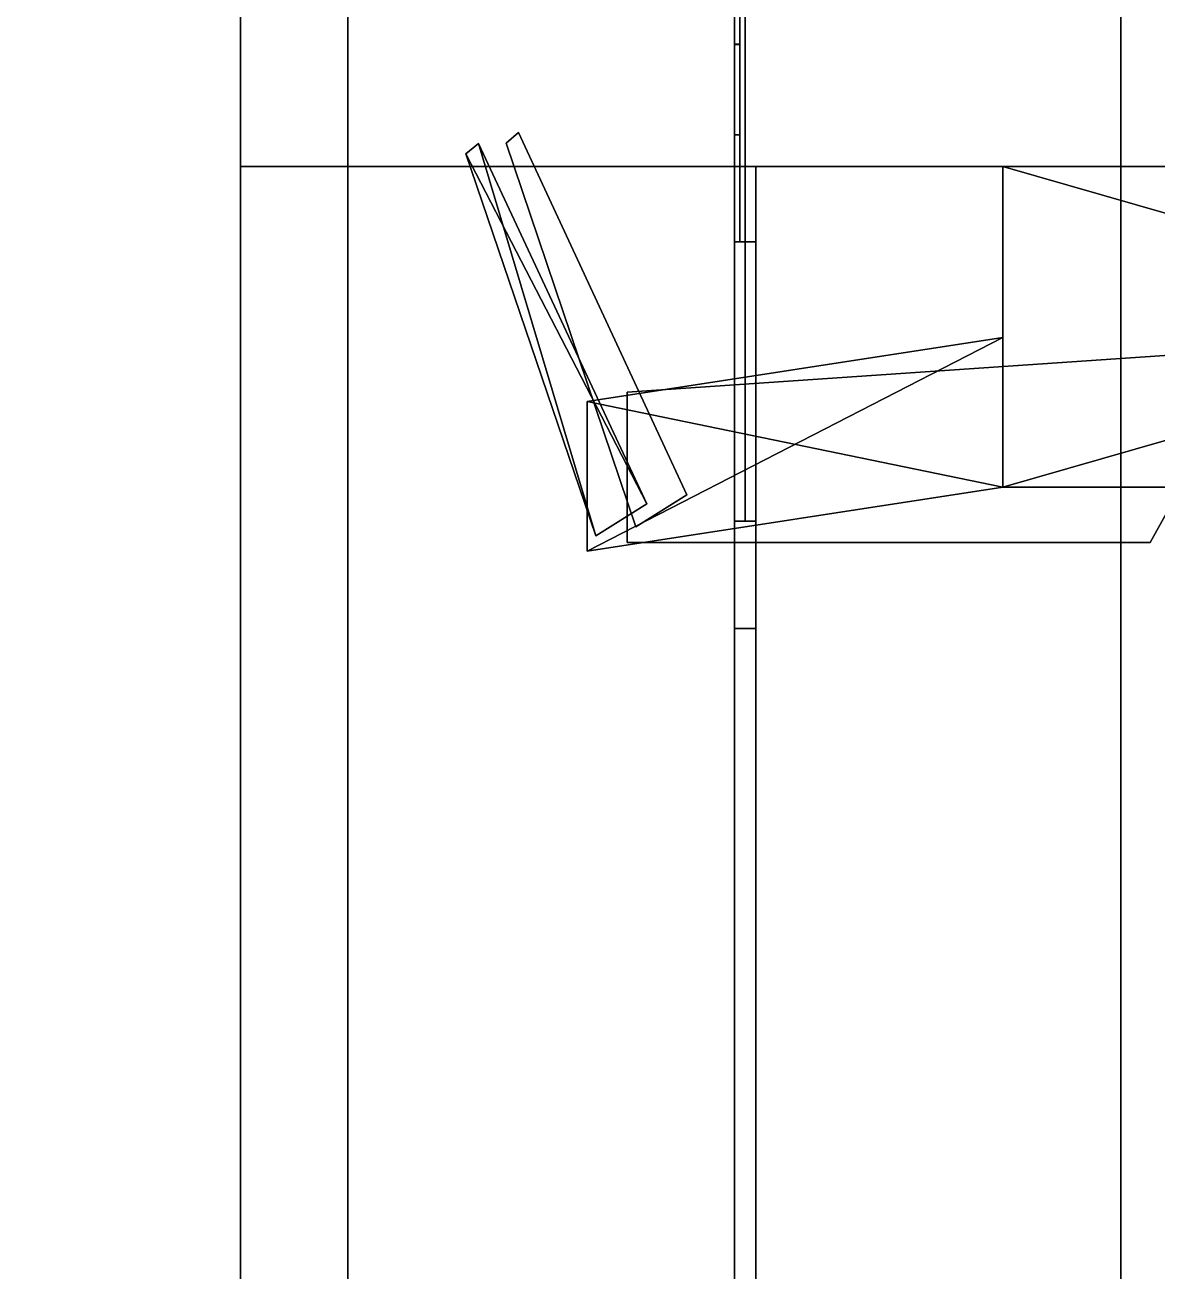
# Model space of a CAD drawing. Extents: x 0 to 4068, y -4475 to 0.
# Drawn here: x 3485 to 3537.7, y -3485.4 to -3427.4 of the extents above; entities that cross this region are included whole.
import ezdxf

# ---------------------------------------------------------------- set-up
doc = ezdxf.new("R2010")
doc.units = 0
for name, color, linetype in [('LAYER0', 7, 'CONTINUOUS'), ('LAYER102', 253, 'CONTINUOUS'), ('LAYER103', 28, 'CONTINUOUS'), ('LAYER104', 253, 'CONTINUOUS'), ('LAYER105', 253, 'CONTINUOUS'), ('LAYER107', 253, 'CONTINUOUS'), ('LAYER109', 253, 'CONTINUOUS'), ('LAYER110', 7, 'CONTINUOUS'), ('LAYER111', 7, 'CONTINUOUS'), ('LAYER112', 7, 'CONTINUOUS'), ('LAYER115', 7, 'CONTINUOUS'), ('LAYER116', 45, 'CONTINUOUS'), ('LAYER117', 45, 'CONTINUOUS'), ('LAYER119', 45, 'CONTINUOUS'), ('LAYER120', 45, 'CONTINUOUS'), ('LAYER121', 45, 'CONTINUOUS'), ('LAYER122', 45, 'CONTINUOUS'), ('LAYER126', 45, 'CONTINUOUS'), ('LAYER127', 45, 'CONTINUOUS'), ('LAYER128', 253, 'CONTINUOUS'), ('LAYER130', 253, 'CONTINUOUS'), ('LAYER132', 253, 'CONTINUOUS'), ('LAYER133', 253, 'CONTINUOUS'), ('LAYER24', 2, 'CONTINUOUS'), ('LAYER43', 45, 'CONTINUOUS'), ('LAYER44', 45, 'CONTINUOUS'), ('LAYER45', 45, 'CONTINUOUS'), ('LAYER46', 45, 'CONTINUOUS'), ('LAYER5', 7, 'CONTINUOUS'), ('LAYER56', 7, 'CONTINUOUS'), ('LAYER57', 7, 'CONTINUOUS'), ('LAYER60', 43, 'CONTINUOUS'), ('LAYER61', 7, 'CONTINUOUS'), ('LAYER68', 7, 'CONTINUOUS'), ('LAYER69', 7, 'CONTINUOUS'), ('LAYER72', 43, 'CONTINUOUS'), ('LAYER73', 7, 'CONTINUOUS')]:
    doc.layers.add(name, color=color, linetype=linetype)

msp = doc.modelspace()

# ---------------------------------------------------------------- linework, layer by layer
at = {"layer": 'LAYER0', "invisible_edges": 1}
for points in [[(4068, 0), (0, -4475), (0, 0), (4068, 0)], [(0, -4475), (4068, 0), (4068, -4475), (0, -4475)]]:
    msp.add_3dface(points, dxfattribs=at)
at = {"layer": 'LAYER102'}
for points in [[(3507.365, -3432.906, 1801.5), (3507.943, -3432.413, 1801.5), (3515.79, -3449.275, 1801.5), (3513.41, -3450.773, 1801.5)], [(3513.41, -3450.773, 1814.5), (3515.79, -3449.275, 1814.5), (3507.943, -3432.413, 1814.5), (3507.365, -3432.906, 1814.5)], [(3507.365, -3432.906, 2255.5), (3507.943, -3432.413, 2255.5), (3515.79, -3449.275, 2255.5), (3513.41, -3450.773, 2255.5)], [(3513.41, -3450.773, 2268.5), (3515.79, -3449.275, 2268.5), (3507.943, -3432.413, 2268.5), (3507.365, -3432.906, 2268.5)], [(3507.365, -3432.906, 251.5), (3507.943, -3432.413, 251.5), (3515.79, -3449.274, 251.5), (3513.41, -3450.772, 251.5)], [(3513.41, -3450.772, 264.5), (3515.79, -3449.274, 264.5), (3507.943, -3432.413, 264.5), (3507.365, -3432.906, 264.5)], [(3507.365, -3432.906, 770.5), (3507.943, -3432.413, 770.5), (3515.79, -3449.274, 770.5), (3513.41, -3450.772, 770.5)], [(3513.41, -3450.772, 783.5), (3515.79, -3449.274, 783.5), (3507.943, -3432.413, 783.5), (3507.365, -3432.906, 783.5)], [(3515.79, -3449.275, 1801.5), (3515.79, -3449.275, 1801.5), (3507.943, -3432.413, 1801.5), (3515.79, -3449.275, 1801.5)], [(3515.79, -3449.275, 2255.5), (3515.79, -3449.275, 2255.5), (3507.943, -3432.413, 2255.5), (3515.79, -3449.275, 2255.5)], [(3515.79, -3449.274, 251.5), (3515.79, -3449.274, 251.5), (3507.943, -3432.413, 251.5), (3515.79, -3449.274, 251.5)], [(3515.79, -3449.274, 770.5), (3515.79, -3449.274, 770.5), (3507.943, -3432.413, 770.5), (3515.79, -3449.274, 770.5)], [(3513.925, -3449.692, 1802.348), (3505.5, -3433.409, 1802.348), (3506.077, -3432.918, 1802.348), (3513.925, -3449.692, 1802.348)], [(3505.5, -3433.409, 1813.652), (3511.544, -3451.182, 1813.652), (3506.077, -3432.918, 1813.652), (3505.5, -3433.409, 1813.652)], [(3513.925, -3449.692, 2256.348), (3505.5, -3433.409, 2256.348), (3506.077, -3432.918, 2256.348), (3513.925, -3449.692, 2256.348)], [(3505.5, -3433.409, 2267.652), (3511.544, -3451.182, 2267.652), (3506.077, -3432.918, 2267.652), (3505.5, -3433.409, 2267.652)], [(3513.925, -3449.692, 252.348), (3505.5, -3433.409, 252.348), (3506.077, -3432.918, 252.348), (3513.925, -3449.692, 252.348)], [(3505.5, -3433.409, 263.652), (3511.544, -3451.182, 263.652), (3506.077, -3432.918, 263.652), (3505.5, -3433.409, 263.652)], [(3513.925, -3449.692, 771.348), (3505.5, -3433.409, 771.348), (3506.077, -3432.918, 771.348), (3513.925, -3449.692, 771.348)], [(3505.5, -3433.409, 782.652), (3511.544, -3451.182, 782.652), (3506.077, -3432.918, 782.652), (3505.5, -3433.409, 782.652)], [(3506.077, -3432.918, 1813.652), (3511.544, -3451.182, 1813.652), (3513.925, -3449.692, 1813.652), (3506.077, -3432.918, 1813.652)], [(3506.077, -3432.918, 2267.652), (3511.544, -3451.182, 2267.652), (3513.925, -3449.692, 2267.652), (3506.077, -3432.918, 2267.652)], [(3506.077, -3432.918, 263.652), (3511.544, -3451.182, 263.652), (3513.925, -3449.692, 263.652), (3506.077, -3432.918, 263.652)], [(3506.077, -3432.918, 782.652), (3511.544, -3451.182, 782.652), (3513.925, -3449.692, 782.652), (3506.077, -3432.918, 782.652)], [(3513.41, -3450.773, 1814.5), (3513.41, -3450.773, 1814.5), (3507.365, -3432.906, 1814.5), (3513.41, -3450.773, 1814.5)], [(3507.365, -3432.906, 1814.5), (3507.365, -3432.906, 1801.5), (3513.41, -3450.773, 1801.5), (3513.41, -3450.773, 1814.5)], [(3513.41, -3450.773, 2268.5), (3513.41, -3450.773, 2268.5), (3507.365, -3432.906, 2268.5), (3513.41, -3450.773, 2268.5)], [(3507.365, -3432.906, 2268.5), (3507.365, -3432.906, 2255.5), (3513.41, -3450.773, 2255.5), (3513.41, -3450.773, 2268.5)], [(3513.41, -3450.772, 264.5), (3513.41, -3450.772, 264.5), (3507.365, -3432.906, 264.5), (3513.41, -3450.772, 264.5)], [(3507.365, -3432.906, 264.5), (3507.365, -3432.906, 251.5), (3513.41, -3450.772, 251.5), (3513.41, -3450.772, 264.5)], [(3513.41, -3450.772, 783.5), (3513.41, -3450.772, 783.5), (3507.365, -3432.906, 783.5), (3513.41, -3450.772, 783.5)], [(3507.365, -3432.906, 783.5), (3507.365, -3432.906, 770.5), (3513.41, -3450.772, 770.5), (3513.41, -3450.772, 783.5)], [(3511.544, -3451.182, 1802.348), (3505.5, -3433.409, 1802.348), (3513.925, -3449.692, 1802.348), (3511.544, -3451.182, 1802.348)], [(3511.544, -3451.182, 1802.348), (3505.5, -3433.409, 1813.652), (3505.5, -3433.409, 1802.348), (3511.544, -3451.182, 1802.348)], [(3511.544, -3451.182, 1813.652), (3505.5, -3433.409, 1813.652), (3511.544, -3451.182, 1802.348), (3511.544, -3451.182, 1813.652)], [(3511.544, -3451.182, 2256.348), (3505.5, -3433.409, 2256.348), (3513.925, -3449.692, 2256.348), (3511.544, -3451.182, 2256.348)], [(3511.544, -3451.182, 2256.348), (3505.5, -3433.409, 2267.652), (3505.5, -3433.409, 2256.348), (3511.544, -3451.182, 2256.348)], [(3511.544, -3451.182, 2267.652), (3505.5, -3433.409, 2267.652), (3511.544, -3451.182, 2256.348), (3511.544, -3451.182, 2267.652)], [(3511.544, -3451.182, 252.348), (3505.5, -3433.409, 252.348), (3513.925, -3449.692, 252.348), (3511.544, -3451.182, 252.348)], [(3511.544, -3451.182, 252.348), (3505.5, -3433.409, 263.652), (3505.5, -3433.409, 252.348), (3511.544, -3451.182, 252.348)], [(3511.544, -3451.182, 263.652), (3505.5, -3433.409, 263.652), (3511.544, -3451.182, 252.348), (3511.544, -3451.182, 263.652)], [(3511.544, -3451.182, 771.348), (3505.5, -3433.409, 771.348), (3513.925, -3449.692, 771.348), (3511.544, -3451.182, 771.348)], [(3511.544, -3451.182, 771.348), (3505.5, -3433.409, 782.652), (3505.5, -3433.409, 771.348), (3511.544, -3451.182, 771.348)], [(3511.544, -3451.182, 782.652), (3505.5, -3433.409, 782.652), (3511.544, -3451.182, 771.348), (3511.544, -3451.182, 782.652)], [(3582.5, -3434, 1801.217), (3530.5, -3448.922, 1801.217), (3530.5, -3434, 1801.217), (3582.5, -3434, 1801.217)], [(3582.5, -3448.922, 1801.217), (3530.5, -3448.922, 1801.217), (3582.5, -3434, 1801.217), (3582.5, -3448.922, 1801.217)], [(3530.5, -3434, 1814.783), (3582.5, -3448.922, 1814.783), (3582.5, -3434, 1814.783), (3530.5, -3434, 1814.783)], [(3530.5, -3448.922, 1814.783), (3582.5, -3448.922, 1814.783), (3530.5, -3434, 1814.783), (3530.5, -3448.922, 1814.783)], [(3582.5, -3434, 2255.217), (3530.5, -3448.922, 2255.217), (3530.5, -3434, 2255.217), (3582.5, -3434, 2255.217)], [(3582.5, -3448.922, 2255.217), (3530.5, -3448.922, 2255.217), (3582.5, -3434, 2255.217), (3582.5, -3448.922, 2255.217)], [(3530.5, -3434, 2268.783), (3582.5, -3448.922, 2268.783), (3582.5, -3434, 2268.783), (3530.5, -3434, 2268.783)], [(3530.5, -3448.922, 2268.783), (3582.5, -3448.922, 2268.783), (3530.5, -3434, 2268.783), (3530.5, -3448.922, 2268.783)], [(3582.5, -3434, 251.217), (3530.5, -3448.921, 251.217), (3530.5, -3434, 251.217), (3582.5, -3434, 251.217)], [(3582.5, -3448.921, 251.217), (3530.5, -3448.921, 251.217), (3582.5, -3434, 251.217), (3582.5, -3448.921, 251.217)], [(3530.5, -3434, 264.783), (3582.5, -3448.921, 264.783), (3582.5, -3434, 264.783), (3530.5, -3434, 264.783)], [(3530.5, -3448.921, 264.783), (3582.5, -3448.921, 264.783), (3530.5, -3434, 264.783), (3530.5, -3448.921, 264.783)], [(3582.5, -3434, 770.217), (3530.5, -3448.921, 770.217), (3530.5, -3434, 770.217), (3582.5, -3434, 770.217)], [(3582.5, -3448.921, 770.217), (3530.5, -3448.921, 770.217), (3582.5, -3434, 770.217), (3582.5, -3448.921, 770.217)], [(3530.5, -3434, 783.783), (3582.5, -3448.921, 783.783), (3582.5, -3434, 783.783), (3530.5, -3434, 783.783)], [(3530.5, -3448.921, 783.783), (3582.5, -3448.921, 783.783), (3530.5, -3434, 783.783), (3530.5, -3448.921, 783.783)], [(3530.5, -3441.958, 1801.217), (3511.135, -3451.906, 1801.217), (3511.135, -3444.942, 1801.217), (3530.5, -3441.958, 1801.217)], [(3530.5, -3448.922, 1801.217), (3511.135, -3451.906, 1801.217), (3530.5, -3441.958, 1801.217), (3530.5, -3448.922, 1801.217)], [(3511.135, -3444.942, 1814.783), (3530.5, -3448.922, 1814.783), (3530.5, -3441.958, 1814.783), (3511.135, -3444.942, 1814.783)], [(3530.5, -3441.958, 2255.217), (3511.135, -3451.906, 2255.217), (3511.135, -3444.942, 2255.217), (3530.5, -3441.958, 2255.217)], [(3530.5, -3448.922, 2255.217), (3511.135, -3451.906, 2255.217), (3530.5, -3441.958, 2255.217), (3530.5, -3448.922, 2255.217)], [(3511.135, -3444.942, 2268.783), (3530.5, -3448.922, 2268.783), (3530.5, -3441.958, 2268.783), (3511.135, -3444.942, 2268.783)], [(3530.5, -3441.958, 251.217), (3511.135, -3451.906, 251.217), (3511.135, -3444.942, 251.217), (3530.5, -3441.958, 251.217)], [(3530.5, -3448.921, 251.217), (3511.135, -3451.906, 251.217), (3530.5, -3441.958, 251.217), (3530.5, -3448.921, 251.217)], [(3511.135, -3444.942, 264.783), (3530.5, -3448.921, 264.783), (3530.5, -3441.958, 264.783), (3511.135, -3444.942, 264.783)], [(3530.5, -3441.958, 770.217), (3511.135, -3451.906, 770.217), (3511.135, -3444.942, 770.217), (3530.5, -3441.958, 770.217)], [(3530.5, -3448.921, 770.217), (3511.135, -3451.906, 770.217), (3530.5, -3441.958, 770.217), (3530.5, -3448.921, 770.217)], [(3511.135, -3444.942, 783.783), (3530.5, -3448.921, 783.783), (3530.5, -3441.958, 783.783), (3511.135, -3444.942, 783.783)], [(3542.365, -3442.5, 1800.5), (3542.365, -3442.5, 1800.5), (3513, -3444.5, 1800.5), (3542.365, -3442.5, 1800.5)], [(3513, -3451.5, 1800.5), (3513, -3444.5, 1800.5), (3542.365, -3442.5, 1800.5), (3537.365, -3451.5, 1800.5)], [(3537.365, -3451.5, 1815.5), (3542.365, -3442.5, 1815.5), (3513, -3444.5, 1815.5), (3513, -3451.5, 1815.5)], [(3542.365, -3442.5, 2254.5), (3542.365, -3442.5, 2254.5), (3513, -3444.5, 2254.5), (3542.365, -3442.5, 2254.5)], [(3513, -3451.5, 2254.5), (3513, -3444.5, 2254.5), (3542.365, -3442.5, 2254.5), (3537.365, -3451.5, 2254.5)], [(3537.365, -3451.5, 2269.5), (3542.365, -3442.5, 2269.5), (3513, -3444.5, 2269.5), (3513, -3451.5, 2269.5)], [(3542.365, -3442.5, 250.5), (3542.365, -3442.5, 250.5), (3513, -3444.5, 250.5), (3542.365, -3442.5, 250.5)], [(3513, -3451.5, 250.5), (3513, -3444.5, 250.5), (3542.365, -3442.5, 250.5), (3537.365, -3451.5, 250.5)], [(3537.365, -3451.5, 265.5), (3542.365, -3442.5, 265.5), (3513, -3444.5, 265.5), (3513, -3451.5, 265.5)], [(3542.365, -3442.5, 769.5), (3542.365, -3442.5, 769.5), (3513, -3444.5, 769.5), (3542.365, -3442.5, 769.5)], [(3513, -3451.5, 769.5), (3513, -3444.5, 769.5), (3542.365, -3442.5, 769.5), (3537.365, -3451.5, 769.5)], [(3537.365, -3451.5, 784.5), (3542.365, -3442.5, 784.5), (3513, -3444.5, 784.5), (3513, -3451.5, 784.5)], [(3513, -3451.5, 1815.5), (3513, -3444.5, 1815.5), (3513, -3451.5, 1815.5)], [(3513, -3451.5, 2269.5), (3513, -3444.5, 2269.5), (3513, -3451.5, 2269.5)], [(3513, -3451.5, 265.5), (3513, -3444.5, 265.5), (3513, -3451.5, 265.5)], [(3513, -3451.5, 784.5), (3513, -3444.5, 784.5), (3513, -3451.5, 784.5)], [(3511.135, -3451.906, 1814.783), (3530.5, -3448.922, 1814.783), (3511.135, -3444.942, 1814.783), (3511.135, -3451.906, 1814.783)], [(3511.135, -3451.906, 2268.783), (3530.5, -3448.922, 2268.783), (3511.135, -3444.942, 2268.783), (3511.135, -3451.906, 2268.783)], [(3511.135, -3451.906, 264.783), (3530.5, -3448.921, 264.783), (3511.135, -3444.942, 264.783), (3511.135, -3451.906, 264.783)], [(3511.135, -3451.906, 783.783), (3530.5, -3448.921, 783.783), (3511.135, -3444.942, 783.783), (3511.135, -3451.906, 783.783)], [(3530.5, -3448.921, 251.217), (3511.135, -3451.906, 264.783), (3511.135, -3451.906, 251.217), (3530.5, -3448.921, 251.217)], [(3530.5, -3448.921, 264.783), (3511.135, -3451.906, 264.783), (3530.5, -3448.921, 251.217), (3530.5, -3448.921, 264.783)], [(3530.5, -3448.921, 770.217), (3511.135, -3451.906, 783.783), (3511.135, -3451.906, 770.217), (3530.5, -3448.921, 770.217)], [(3530.5, -3448.921, 783.783), (3511.135, -3451.906, 783.783), (3530.5, -3448.921, 770.217), (3530.5, -3448.921, 783.783)], [(3530.5, -3448.922, 1801.217), (3511.135, -3451.906, 1814.783), (3511.135, -3451.906, 1801.217), (3530.5, -3448.922, 1801.217)], [(3530.5, -3448.922, 1814.783), (3511.135, -3451.906, 1814.783), (3530.5, -3448.922, 1801.217), (3530.5, -3448.922, 1814.783)], [(3530.5, -3448.922, 2255.217), (3511.135, -3451.906, 2268.783), (3511.135, -3451.906, 2255.217), (3530.5, -3448.922, 2255.217)], [(3530.5, -3448.922, 2268.783), (3511.135, -3451.906, 2268.783), (3530.5, -3448.922, 2255.217), (3530.5, -3448.922, 2268.783)], [(3582.5, -3448.921, 251.217), (3530.5, -3448.921, 264.783), (3530.5, -3448.921, 251.217), (3582.5, -3448.921, 251.217)], [(3582.5, -3448.921, 264.783), (3530.5, -3448.921, 264.783), (3582.5, -3448.921, 251.217), (3582.5, -3448.921, 264.783)], [(3582.5, -3448.921, 770.217), (3530.5, -3448.921, 783.783), (3530.5, -3448.921, 770.217), (3582.5, -3448.921, 770.217)], [(3582.5, -3448.921, 783.783), (3530.5, -3448.921, 783.783), (3582.5, -3448.921, 770.217), (3582.5, -3448.921, 783.783)], [(3582.5, -3448.922, 1801.217), (3530.5, -3448.922, 1814.783), (3530.5, -3448.922, 1801.217), (3582.5, -3448.922, 1801.217)], [(3582.5, -3448.922, 1814.783), (3530.5, -3448.922, 1814.783), (3582.5, -3448.922, 1801.217), (3582.5, -3448.922, 1814.783)], [(3582.5, -3448.922, 2255.217), (3530.5, -3448.922, 2268.783), (3530.5, -3448.922, 2255.217), (3582.5, -3448.922, 2255.217)], [(3582.5, -3448.922, 2268.783), (3530.5, -3448.922, 2268.783), (3582.5, -3448.922, 2255.217), (3582.5, -3448.922, 2268.783)], [(3537.365, -3451.5, 1815.5), (3537.365, -3451.5, 1815.5), (3513, -3451.5, 1815.5), (3537.365, -3451.5, 1815.5)], [(3513, -3451.5, 1815.5), (3513, -3451.5, 1800.5), (3537.365, -3451.5, 1800.5), (3537.365, -3451.5, 1815.5)], [(3537.365, -3451.5, 2269.5), (3537.365, -3451.5, 2269.5), (3513, -3451.5, 2269.5), (3537.365, -3451.5, 2269.5)], [(3513, -3451.5, 2269.5), (3513, -3451.5, 2254.5), (3537.365, -3451.5, 2254.5), (3537.365, -3451.5, 2269.5)], [(3537.365, -3451.5, 265.5), (3537.365, -3451.5, 265.5), (3513, -3451.5, 265.5), (3537.365, -3451.5, 265.5)], [(3513, -3451.5, 265.5), (3513, -3451.5, 250.5), (3537.365, -3451.5, 250.5), (3537.365, -3451.5, 265.5)], [(3537.365, -3451.5, 784.5), (3537.365, -3451.5, 784.5), (3513, -3451.5, 784.5), (3537.365, -3451.5, 784.5)], [(3513, -3451.5, 784.5), (3513, -3451.5, 769.5), (3537.365, -3451.5, 769.5), (3537.365, -3451.5, 784.5)]]:
    msp.add_3dface(points, dxfattribs=at)
at = {"layer": 'LAYER103'}
for points, invisible_edges in [([(3518.5, -3426.5, 1813.5), (3518.5, -3426.5, 1802.5), (3518.5, -3433.5, 1802.5), (3518.5, -3433.29, 1813.317)], 4), ([(3518.5, -3426.5, 2267.5), (3518.5, -3426.5, 2256.5), (3518.5, -3433.5, 2256.5), (3518.5, -3433.29, 2267.317)], 4), ([(3518.5, -3426.5, 263.5), (3518.5, -3426.5, 252.5), (3518.5, -3433.5, 252.5), (3518.5, -3433.291, 263.317)], 4), ([(3518.5, -3426.5, 782.5), (3518.5, -3426.5, 771.5), (3518.5, -3433.5, 771.5), (3518.5, -3433.291, 782.317)], 4), ([(3518.5, -3433.29, 1813.317), (3518.5, -3433.5, 1802.5), (3518.5, -3437.5, 1799), (3518.5, -3437.5, 1817)], 5), ([(3518.5, -3433.29, 2267.317), (3518.5, -3433.5, 2256.5), (3518.5, -3437.5, 2253), (3518.5, -3437.5, 2271)], 5), ([(3518.5, -3433.291, 263.317), (3518.5, -3433.5, 252.5), (3518.5, -3437.5, 249), (3518.5, -3437.5, 267)], 5), ([(3518.5, -3433.291, 782.317), (3518.5, -3433.5, 771.5), (3518.5, -3437.5, 768), (3518.5, -3437.5, 786)], 5), ([(3518.5, -3437.5, 1817), (3518.5, -3437.5, 1799), (3518.5, -3450.5, 1799), (3518.5, -3450.5, 1817)], 1), ([(3518.5, -3437.5, 2271), (3518.5, -3437.5, 2253), (3518.5, -3450.5, 2253), (3518.5, -3450.5, 2271)], 1), ([(3518.5, -3437.5, 267), (3518.5, -3437.5, 249), (3518.5, -3450.5, 249), (3518.5, -3450.5, 267)], 1), ([(3518.5, -3437.5, 786), (3518.5, -3437.5, 768), (3518.5, -3450.5, 768), (3518.5, -3450.5, 786)], 1)]:
    msp.add_3dface(points, dxfattribs=dict(at, invisible_edges=invisible_edges))
at = {"layer": 'LAYER104', "invisible_edges": 1}
for points in [[(3518, -3923, 1708), (3518, -3418, 2362), (3518, -3923, 2362), (3518, -3923, 1708)], [(3518, -3418, 2362), (3518, -3923, 1708), (3518, -3418, 1708), (3518, -3418, 2362)], [(3518, -3923, 158), (3518, -3418, 877), (3518, -3923, 877), (3518, -3923, 158)], [(3518, -3418, 877), (3518, -3923, 158), (3518, -3418, 158), (3518, -3418, 877)]]:
    msp.add_3dface(points, dxfattribs=at)
at = {"layer": 'LAYER105', "invisible_edges": 1}
for points in [[(3518, -3923, 1708), (3500, -3418, 1708), (3518, -3418, 1708), (3518, -3923, 1708)], [(3500, -3418, 1708), (3518, -3923, 1708), (3500, -3923, 1708), (3500, -3418, 1708)], [(3518, -3923, 158), (3500, -3418, 158), (3518, -3418, 158), (3518, -3923, 158)], [(3500, -3418, 158), (3518, -3923, 158), (3500, -3923, 158), (3500, -3418, 158)]]:
    msp.add_3dface(points, dxfattribs=at)
at = {"layer": 'LAYER107', "invisible_edges": 1}
for points in [[(3500, -3923, 2362), (3518, -3418, 2362), (3500, -3418, 2362), (3500, -3923, 2362)], [(3518, -3418, 2362), (3500, -3923, 2362), (3518, -3923, 2362), (3518, -3418, 2362)], [(3500, -3923, 877), (3518, -3418, 877), (3500, -3418, 877), (3500, -3923, 877)], [(3518, -3418, 877), (3500, -3923, 877), (3518, -3923, 877), (3518, -3418, 877)]]:
    msp.add_3dface(points, dxfattribs=at)
at = {"layer": 'LAYER109', "invisible_edges": 1}
for points in [[(3500, -3418, 1708), (3500, -3923, 2362), (3500, -3418, 2362), (3500, -3418, 1708)], [(3500, -3923, 2362), (3500, -3418, 1708), (3500, -3923, 1708), (3500, -3923, 2362)], [(3500, -3418, 158), (3500, -3923, 877), (3500, -3418, 877), (3500, -3418, 158)], [(3500, -3923, 877), (3500, -3418, 158), (3500, -3923, 158), (3500, -3923, 877)]]:
    msp.add_3dface(points, dxfattribs=at)
at = {"layer": 'LAYER110', "invisible_edges": 1}
for points in [[(3599, -4307, 861.5), (3519, -3434, 861.5), (3599, -3434, 861.5), (3599, -4307, 861.5)], [(3519, -3434, 861.5), (3599, -4307, 861.5), (3519, -4307, 861.5), (3519, -3434, 861.5)]]:
    msp.add_3dface(points, dxfattribs=at)
at = {"layer": 'LAYER111', "invisible_edges": 1}
for points in [[(3599, -3434, 879.5), (3519, -3434, 861.5), (3519, -3434, 879.5), (3599, -3434, 879.5)], [(3519, -3434, 861.5), (3599, -3434, 879.5), (3599, -3434, 861.5), (3519, -3434, 861.5)]]:
    msp.add_3dface(points, dxfattribs=at)
at = {"layer": 'LAYER112', "invisible_edges": 1}
for points in [[(3519, -4307, 879.5), (3519, -3434, 861.5), (3519, -4307, 861.5), (3519, -4307, 879.5)], [(3519, -3434, 861.5), (3519, -4307, 879.5), (3519, -3434, 879.5), (3519, -3434, 861.5)]]:
    msp.add_3dface(points, dxfattribs=at)
at = {"layer": 'LAYER115', "invisible_edges": 1}
for points in [[(3519, -4307, 879.5), (3599, -3434, 879.5), (3519, -3434, 879.5), (3519, -4307, 879.5)], [(3599, -3434, 879.5), (3519, -4307, 879.5), (3599, -4307, 879.5), (3599, -3434, 879.5)]]:
    msp.add_3dface(points, dxfattribs=at)
at = {"layer": 'LAYER116', "invisible_edges": 1}
for points in [[(3495, -3416, 880), (3918, -4325, 880), (3495, -4325, 880), (3495, -3416, 880)], [(3918, -4325, 880), (3495, -3416, 880), (3918, -3416, 880), (3918, -4325, 880)]]:
    msp.add_3dface(points, dxfattribs=at)
at = {"layer": 'LAYER117', "invisible_edges": 1}
for points in [[(3495, -3434, 898), (3918, -3416, 898), (3918, -3434, 898), (3495, -3434, 898)], [(3918, -3416, 898), (3495, -3434, 898), (3495, -3416, 898), (3918, -3416, 898)]]:
    msp.add_3dface(points, dxfattribs=at)
at = {"layer": 'LAYER119', "invisible_edges": 1}
for points in [[(3495, -3416, 1687), (3918, -3434, 1687), (3918, -3416, 1687), (3495, -3416, 1687)], [(3918, -3434, 1687), (3495, -3416, 1687), (3495, -3434, 1687), (3918, -3434, 1687)]]:
    msp.add_3dface(points, dxfattribs=at)
at = {"layer": 'LAYER120', "invisible_edges": 1}
for points in [[(3495, -4325, 898), (3495, -3416, 880), (3495, -4325, 880), (3495, -4325, 898)], [(3495, -3416, 880), (3495, -4325, 898), (3495, -3416, 898), (3495, -3416, 880)], [(3495, -3434, 898), (3495, -3416, 1687), (3495, -3416, 898), (3495, -3434, 898)], [(3495, -3416, 1687), (3495, -3434, 898), (3495, -3434, 1687), (3495, -3416, 1687)]]:
    msp.add_3dface(points, dxfattribs=at)
at = {"layer": 'LAYER121', "invisible_edges": 1}
for points in [[(3918, -3416, 898), (3495, -4325, 898), (3918, -4325, 898), (3918, -3416, 898)], [(3495, -4325, 898), (3918, -3416, 898), (3495, -3416, 898), (3495, -4325, 898)], [(3918, -3434, 1687), (3495, -3434, 898), (3918, -3434, 898), (3918, -3434, 1687)], [(3495, -3434, 898), (3918, -3434, 1687), (3495, -3434, 1687), (3495, -3434, 898)]]:
    msp.add_3dface(points, dxfattribs=at)
at = {"layer": 'LAYER122', "invisible_edges": 1}
for points in [[(3495, -4325, 1705), (3918, -3416, 1705), (3495, -3416, 1705), (3495, -4325, 1705)], [(3918, -3416, 1705), (3495, -4325, 1705), (3918, -4325, 1705), (3918, -3416, 1705)]]:
    msp.add_3dface(points, dxfattribs=at)
at = {"layer": 'LAYER126', "invisible_edges": 1}
for points in [[(3495, -3416, 1687), (3495, -4325, 1705), (3495, -3416, 1705), (3495, -3416, 1687)], [(3495, -4325, 1705), (3495, -3416, 1687), (3495, -4325, 1687), (3495, -4325, 1705)]]:
    msp.add_3dface(points, dxfattribs=at)
at = {"layer": 'LAYER127', "invisible_edges": 1}
for points in [[(3918, -4325, 1687), (3495, -3416, 1687), (3918, -3416, 1687), (3918, -4325, 1687)], [(3495, -3416, 1687), (3918, -4325, 1687), (3495, -4325, 1687), (3495, -3416, 1687)]]:
    msp.add_3dface(points, dxfattribs=at)
at = {"layer": 'LAYER128', "invisible_edges": 1}
for points in [[(3536, -3925, 2425), (3536, -2861, 2365), (3536, -2861, 2425), (3536, -3925, 2425)], [(3536, -2861, 2365), (3536, -3925, 2425), (3536, -3925, 2365), (3536, -2861, 2365)]]:
    msp.add_3dface(points, dxfattribs=at)
at = {"layer": 'LAYER130', "invisible_edges": 1}
for points in [[(3518, -3925, 2365), (3536, -2861, 2365), (3536, -3925, 2365), (3518, -3925, 2365)], [(3536, -2861, 2365), (3518, -3925, 2365), (3518, -2861, 2365), (3536, -2861, 2365)]]:
    msp.add_3dface(points, dxfattribs=at)
at = {"layer": 'LAYER132', "invisible_edges": 1}
for points in [[(3518, -2861, 2425), (3536, -3925, 2425), (3536, -2861, 2425), (3518, -2861, 2425)], [(3536, -3925, 2425), (3518, -2861, 2425), (3518, -3925, 2425), (3536, -3925, 2425)]]:
    msp.add_3dface(points, dxfattribs=at)
at = {"layer": 'LAYER133', "invisible_edges": 1}
for points in [[(3518, -3925, 2365), (3518, -2861, 2425), (3518, -2861, 2365), (3518, -3925, 2365)], [(3518, -2861, 2425), (3518, -3925, 2365), (3518, -3925, 2425), (3518, -2861, 2425)]]:
    msp.add_3dface(points, dxfattribs=at)
at = {"layer": 'LAYER24'}
for points, invisible_edges in [([(3518.25, -3428.307, 1798.808), (3518.25, -3425.489, 1803.025), (3518.25, -3426.5, 1802.5), (3518.25, -3430, 1802.5)], 10), ([(3518.25, -3425.489, 1812.975), (3518.25, -3428.307, 1817.192), (3518.25, -3430, 1813.5), (3518.25, -3426.5, 1813.5)], 10), ([(3518.25, -3428.307, 2252.808), (3518.25, -3425.489, 2257.025), (3518.25, -3426.5, 2256.5), (3518.25, -3430, 2256.5)], 10), ([(3518.25, -3425.489, 2266.975), (3518.25, -3428.307, 2271.192), (3518.25, -3430, 2267.5), (3518.25, -3426.5, 2267.5)], 10), ([(3518.25, -3428.308, 248.808), (3518.25, -3425.49, 253.025), (3518.25, -3426.5, 252.5), (3518.25, -3430, 252.5)], 10), ([(3518.25, -3425.49, 262.975), (3518.25, -3428.308, 267.192), (3518.25, -3430, 263.5), (3518.25, -3426.5, 263.5)], 10), ([(3518.25, -3428.308, 767.808), (3518.25, -3425.49, 772.025), (3518.25, -3426.5, 771.5), (3518.25, -3430, 771.5)], 10), ([(3518.25, -3425.49, 781.975), (3518.25, -3428.308, 786.192), (3518.25, -3430, 782.5), (3518.25, -3426.5, 782.5)], 10), ([(3518.25, -3432.525, 1795.99), (3518.25, -3428.307, 1798.808), (3518.25, -3430, 1802.5), (3518.25, -3433.5, 1802.5)], 10), ([(3518.25, -3428.307, 1817.192), (3518.25, -3432.525, 1820.01), (3518.25, -3433.5, 1813.5), (3518.25, -3430, 1813.5)], 10), ([(3518.25, -3432.525, 2249.99), (3518.25, -3428.307, 2252.808), (3518.25, -3430, 2256.5), (3518.25, -3433.5, 2256.5)], 10), ([(3518.25, -3428.307, 2271.192), (3518.25, -3432.525, 2274.01), (3518.25, -3433.5, 2267.5), (3518.25, -3430, 2267.5)], 10), ([(3518.25, -3432.525, 245.99), (3518.25, -3428.308, 248.808), (3518.25, -3430, 252.5), (3518.25, -3433.5, 252.5)], 10), ([(3518.25, -3428.308, 267.192), (3518.25, -3432.525, 270.01), (3518.25, -3433.5, 263.5), (3518.25, -3430, 263.5)], 10), ([(3518.25, -3432.525, 764.99), (3518.25, -3428.308, 767.808), (3518.25, -3430, 771.5), (3518.25, -3433.5, 771.5)], 10), ([(3518.25, -3428.308, 786.192), (3518.25, -3432.525, 789.01), (3518.25, -3433.5, 782.5), (3518.25, -3430, 782.5)], 10), ([(3518.25, -3437.5, 1795), (3518.25, -3432.525, 1795.99), (3518.25, -3433.5, 1802.5), (3518.25, -3437.5, 1799)], 2), ([(3518.25, -3432.525, 1820.01), (3518.25, -3437.5, 1821), (3518.25, -3437.5, 1817), (3518.25, -3433.5, 1813.5)], 8), ([(3518.25, -3437.5, 2249), (3518.25, -3432.525, 2249.99), (3518.25, -3433.5, 2256.5), (3518.25, -3437.5, 2253)], 2), ([(3518.25, -3432.525, 2274.01), (3518.25, -3437.5, 2275), (3518.25, -3437.5, 2271), (3518.25, -3433.5, 2267.5)], 8), ([(3518.25, -3437.5, 245), (3518.25, -3432.525, 245.99), (3518.25, -3433.5, 252.5), (3518.25, -3437.5, 249)], 2), ([(3518.25, -3432.525, 270.01), (3518.25, -3437.5, 271), (3518.25, -3437.5, 267), (3518.25, -3433.5, 263.5)], 8), ([(3518.25, -3437.5, 764), (3518.25, -3432.525, 764.99), (3518.25, -3433.5, 771.5), (3518.25, -3437.5, 768)], 2), ([(3518.25, -3432.525, 789.01), (3518.25, -3437.5, 790), (3518.25, -3437.5, 786), (3518.25, -3433.5, 782.5)], 8), ([(3519, -3455.5, 1787), (3519, -3450.5, 1799), (3519, -3437.5, 1799), (3519, -3437.5, 1787)], 1), ([(3519, -3455.5, 1829), (3519, -3450.5, 1817), (3519, -3437.5, 1817), (3519, -3437.5, 1829)], 1), ([(3519, -3455.5, 2241), (3519, -3450.5, 2253), (3519, -3437.5, 2253), (3519, -3437.5, 2241)], 1), ([(3519, -3455.5, 2283), (3519, -3450.5, 2271), (3519, -3437.5, 2271), (3519, -3437.5, 2283)], 1), ([(3519, -3455.5, 237), (3519, -3450.5, 249), (3519, -3437.5, 249), (3519, -3437.5, 237)], 1), ([(3519, -3455.5, 279), (3519, -3450.5, 267), (3519, -3437.5, 267), (3519, -3437.5, 279)], 1), ([(3519, -3455.5, 756), (3519, -3450.5, 768), (3519, -3437.5, 768), (3519, -3437.5, 756)], 1), ([(3519, -3455.5, 798), (3519, -3450.5, 786), (3519, -3437.5, 786), (3519, -3437.5, 798)], 1), ([(3519, -3455.5, 1829), (3519, -3455.5, 1787), (3519, -3450.5, 1799), (3519, -3450.5, 1817)], 10), ([(3519, -3455.5, 2283), (3519, -3455.5, 2241), (3519, -3450.5, 2253), (3519, -3450.5, 2271)], 10), ([(3519, -3455.5, 279), (3519, -3455.5, 237), (3519, -3450.5, 249), (3519, -3450.5, 267)], 10), ([(3519, -3455.5, 798), (3519, -3455.5, 756), (3519, -3450.5, 768), (3519, -3450.5, 786)], 10)]:
    msp.add_3dface(points, dxfattribs=dict(at, invisible_edges=invisible_edges))
for points in [[(3518, -3437.5, 1799), (3518, -3437.5, 1787), (3518, -3437.5, 1799)], [(3518, -3437.5, 1817), (3518, -3437.5, 1829), (3518, -3437.5, 1817)], [(3519, -3450.5, 1799), (3518, -3450.5, 1799), (3518, -3437.5, 1799), (3519, -3437.5, 1799)], [(3519, -3437.5, 1799), (3518, -3437.5, 1799), (3518, -3437.5, 1787), (3519, -3437.5, 1787)], [(3519, -3437.5, 1787), (3518, -3437.5, 1787), (3518, -3455.5, 1787), (3519, -3455.5, 1787)], [(3519, -3450.5, 1817), (3518, -3450.5, 1817), (3518, -3437.5, 1817), (3519, -3437.5, 1817)], [(3519, -3437.5, 1817), (3518, -3437.5, 1817), (3518, -3437.5, 1829), (3519, -3437.5, 1829)], [(3519, -3437.5, 1829), (3518, -3437.5, 1829), (3518, -3455.5, 1829), (3519, -3455.5, 1829)], [(3518, -3455.5, 1787), (3518, -3437.5, 1787), (3518, -3437.5, 1829), (3518, -3455.5, 1829)], [(3518, -3437.5, 2253), (3518, -3437.5, 2241), (3518, -3437.5, 2253)], [(3518, -3437.5, 2271), (3518, -3437.5, 2283), (3518, -3437.5, 2271)], [(3519, -3450.5, 2253), (3518, -3450.5, 2253), (3518, -3437.5, 2253), (3519, -3437.5, 2253)], [(3519, -3437.5, 2253), (3518, -3437.5, 2253), (3518, -3437.5, 2241), (3519, -3437.5, 2241)], [(3519, -3437.5, 2241), (3518, -3437.5, 2241), (3518, -3455.5, 2241), (3519, -3455.5, 2241)], [(3519, -3450.5, 2271), (3518, -3450.5, 2271), (3518, -3437.5, 2271), (3519, -3437.5, 2271)], [(3519, -3437.5, 2271), (3518, -3437.5, 2271), (3518, -3437.5, 2283), (3519, -3437.5, 2283)], [(3519, -3437.5, 2283), (3518, -3437.5, 2283), (3518, -3455.5, 2283), (3519, -3455.5, 2283)], [(3518, -3455.5, 2241), (3518, -3437.5, 2241), (3518, -3437.5, 2283), (3518, -3455.5, 2283)], [(3518, -3437.5, 249), (3518, -3437.5, 237), (3518, -3437.5, 249)], [(3518, -3437.5, 267), (3518, -3437.5, 279), (3518, -3437.5, 267)], [(3519, -3450.5, 249), (3518, -3450.5, 249), (3518, -3437.5, 249), (3519, -3437.5, 249)], [(3519, -3437.5, 249), (3518, -3437.5, 249), (3518, -3437.5, 237), (3519, -3437.5, 237)], [(3519, -3437.5, 237), (3518, -3437.5, 237), (3518, -3455.5, 237), (3519, -3455.5, 237)], [(3519, -3450.5, 267), (3518, -3450.5, 267), (3518, -3437.5, 267), (3519, -3437.5, 267)], [(3519, -3437.5, 267), (3518, -3437.5, 267), (3518, -3437.5, 279), (3519, -3437.5, 279)], [(3519, -3437.5, 279), (3518, -3437.5, 279), (3518, -3455.5, 279), (3519, -3455.5, 279)], [(3518, -3455.5, 237), (3518, -3437.5, 237), (3518, -3437.5, 279), (3518, -3455.5, 279)], [(3518, -3437.5, 768), (3518, -3437.5, 756), (3518, -3437.5, 768)], [(3518, -3437.5, 786), (3518, -3437.5, 798), (3518, -3437.5, 786)], [(3519, -3450.5, 768), (3518, -3450.5, 768), (3518, -3437.5, 768), (3519, -3437.5, 768)], [(3519, -3437.5, 768), (3518, -3437.5, 768), (3518, -3437.5, 756), (3519, -3437.5, 756)], [(3519, -3437.5, 756), (3518, -3437.5, 756), (3518, -3455.5, 756), (3519, -3455.5, 756)], [(3519, -3450.5, 786), (3518, -3450.5, 786), (3518, -3437.5, 786), (3519, -3437.5, 786)], [(3519, -3437.5, 786), (3518, -3437.5, 786), (3518, -3437.5, 798), (3519, -3437.5, 798)], [(3519, -3437.5, 798), (3518, -3437.5, 798), (3518, -3455.5, 798), (3519, -3455.5, 798)], [(3518, -3455.5, 756), (3518, -3437.5, 756), (3518, -3437.5, 798), (3518, -3455.5, 798)], [(3519, -3455.5, 1787), (3519, -3437.5, 1787), (3519, -3437.5, 1787), (3519, -3455.5, 1787)], [(3519, -3455.5, 1829), (3519, -3437.5, 1829), (3519, -3437.5, 1829), (3519, -3455.5, 1829)], [(3519, -3455.5, 2241), (3519, -3437.5, 2241), (3519, -3437.5, 2241), (3519, -3455.5, 2241)], [(3519, -3455.5, 2283), (3519, -3437.5, 2283), (3519, -3437.5, 2283), (3519, -3455.5, 2283)], [(3519, -3455.5, 237), (3519, -3437.5, 237), (3519, -3437.5, 237), (3519, -3455.5, 237)], [(3519, -3455.5, 279), (3519, -3437.5, 279), (3519, -3437.5, 279), (3519, -3455.5, 279)], [(3519, -3455.5, 756), (3519, -3437.5, 756), (3519, -3437.5, 756), (3519, -3455.5, 756)], [(3519, -3455.5, 798), (3519, -3437.5, 798), (3519, -3437.5, 798), (3519, -3455.5, 798)], [(3518, -3450.5, 1799), (3518, -3450.5, 1817), (3518, -3450.5, 1799)], [(3519, -3450.5, 1799), (3518, -3450.5, 1799), (3518, -3450.5, 1817), (3519, -3450.5, 1817)], [(3518, -3450.5, 2253), (3518, -3450.5, 2271), (3518, -3450.5, 2253)], [(3519, -3450.5, 2253), (3518, -3450.5, 2253), (3518, -3450.5, 2271), (3519, -3450.5, 2271)], [(3518, -3450.5, 249), (3518, -3450.5, 267), (3518, -3450.5, 249)], [(3519, -3450.5, 249), (3518, -3450.5, 249), (3518, -3450.5, 267), (3519, -3450.5, 267)], [(3518, -3450.5, 768), (3518, -3450.5, 786), (3518, -3450.5, 768)], [(3519, -3450.5, 768), (3518, -3450.5, 768), (3518, -3450.5, 786), (3519, -3450.5, 786)], [(3519, -3455.5, 1829), (3518, -3455.5, 1829), (3519, -3455.5, 1829)], [(3518, -3455.5, 1787), (3518, -3455.5, 1829), (3519, -3455.5, 1829), (3519, -3455.5, 1787)], [(3519, -3455.5, 2283), (3518, -3455.5, 2283), (3519, -3455.5, 2283)], [(3518, -3455.5, 2241), (3518, -3455.5, 2283), (3519, -3455.5, 2283), (3519, -3455.5, 2241)], [(3519, -3455.5, 279), (3518, -3455.5, 279), (3519, -3455.5, 279)], [(3518, -3455.5, 237), (3518, -3455.5, 279), (3519, -3455.5, 279), (3519, -3455.5, 237)], [(3519, -3455.5, 798), (3518, -3455.5, 798), (3519, -3455.5, 798)], [(3518, -3455.5, 756), (3518, -3455.5, 798), (3519, -3455.5, 798), (3519, -3455.5, 756)]]:
    msp.add_3dface(points, dxfattribs=at)
at = {"layer": 'LAYER43', "invisible_edges": 1}
for points in [[(3918, -3434, 2365), (3518, -3434, 1705), (3918, -3434, 1705), (3918, -3434, 2365)], [(3518, -3434, 1705), (3918, -3434, 2365), (3518, -3434, 2365), (3518, -3434, 1705)], [(3918, -3434, 880), (3518, -3434, 155), (3918, -3434, 155), (3918, -3434, 880)], [(3518, -3434, 155), (3918, -3434, 880), (3518, -3434, 880), (3518, -3434, 155)]]:
    msp.add_3dface(points, dxfattribs=at)
at = {"layer": 'LAYER44', "invisible_edges": 1}
for points in [[(3918, -3416, 1705), (3518, -3434, 1705), (3518, -3416, 1705), (3918, -3416, 1705)], [(3518, -3434, 1705), (3918, -3416, 1705), (3918, -3434, 1705), (3518, -3434, 1705)], [(3918, -3416, 155), (3518, -3434, 155), (3518, -3416, 155), (3918, -3416, 155)], [(3518, -3434, 155), (3918, -3416, 155), (3918, -3434, 155), (3518, -3434, 155)]]:
    msp.add_3dface(points, dxfattribs=at)
at = {"layer": 'LAYER45', "invisible_edges": 1}
for points in [[(3518, -3416, 2365), (3518, -3434, 1705), (3518, -3434, 2365), (3518, -3416, 2365)], [(3518, -3434, 1705), (3518, -3416, 2365), (3518, -3416, 1705), (3518, -3434, 1705)], [(3518, -3416, 880), (3518, -3434, 155), (3518, -3434, 880), (3518, -3416, 880)], [(3518, -3434, 155), (3518, -3416, 880), (3518, -3416, 155), (3518, -3434, 155)]]:
    msp.add_3dface(points, dxfattribs=at)
at = {"layer": 'LAYER46', "invisible_edges": 1}
for points in [[(3918, -3434, 2365), (3518, -3416, 2365), (3518, -3434, 2365), (3918, -3434, 2365)], [(3518, -3416, 2365), (3918, -3434, 2365), (3918, -3416, 2365), (3518, -3416, 2365)], [(3918, -3434, 880), (3518, -3416, 880), (3518, -3434, 880), (3918, -3434, 880)], [(3518, -3416, 880), (3918, -3434, 880), (3918, -3416, 880), (3518, -3416, 880)]]:
    msp.add_3dface(points, dxfattribs=at)
at = {"layer": 'LAYER5', "invisible_edges": 1}
for points in [[(4068, -4475, 5), (0, 0, 5), (0, -4475, 5), (4068, -4475, 5)], [(0, 0, 5), (4068, -4475, 5), (4068, 0, 5), (0, 0, 5)]]:
    msp.add_3dface(points, dxfattribs=at)
at = {"layer": 'LAYER56', "invisible_edges": 1}
for points in [[(3518, -3434, 2364), (3918, -4325, 2364), (3918, -3434, 2364), (3518, -3434, 2364)], [(3918, -4325, 2364), (3518, -3434, 2364), (3518, -4325, 2364), (3918, -4325, 2364)]]:
    msp.add_3dface(points, dxfattribs=at)
at = {"layer": 'LAYER57', "invisible_edges": 1}
for points in [[(3518, -3434, 2364), (3518, -4325, 2346), (3518, -4325, 2364), (3518, -3434, 2364)], [(3518, -4325, 2346), (3518, -3434, 2364), (3518, -3434, 2346), (3518, -4325, 2346)]]:
    msp.add_3dface(points, dxfattribs=at)
at = {"layer": 'LAYER60', "invisible_edges": 1}
for points in [[(3918, -3434, 2346), (3518, -3434, 2364), (3918, -3434, 2364), (3918, -3434, 2346)], [(3518, -3434, 2364), (3918, -3434, 2346), (3518, -3434, 2346), (3518, -3434, 2364)]]:
    msp.add_3dface(points, dxfattribs=at)
at = {"layer": 'LAYER61', "invisible_edges": 1}
for points in [[(3518, -4325, 2346), (3918, -3434, 2346), (3918, -4325, 2346), (3518, -4325, 2346)], [(3918, -3434, 2346), (3518, -4325, 2346), (3518, -3434, 2346), (3918, -3434, 2346)]]:
    msp.add_3dface(points, dxfattribs=at)
at = {"layer": 'LAYER68', "invisible_edges": 1}
for points in [[(3518, -3434, 1724), (3918, -4325, 1724), (3918, -3434, 1724), (3518, -3434, 1724)], [(3918, -4325, 1724), (3518, -3434, 1724), (3518, -4325, 1724), (3918, -4325, 1724)], [(3518, -3434, 174), (3918, -4325, 174), (3918, -3434, 174), (3518, -3434, 174)], [(3918, -4325, 174), (3518, -3434, 174), (3518, -4325, 174), (3918, -4325, 174)]]:
    msp.add_3dface(points, dxfattribs=at)
at = {"layer": 'LAYER69', "invisible_edges": 1}
for points in [[(3518, -3434, 1724), (3518, -4325, 1706), (3518, -4325, 1724), (3518, -3434, 1724)], [(3518, -4325, 1706), (3518, -3434, 1724), (3518, -3434, 1706), (3518, -4325, 1706)], [(3518, -3434, 174), (3518, -4325, 156), (3518, -4325, 174), (3518, -3434, 174)], [(3518, -4325, 156), (3518, -3434, 174), (3518, -3434, 156), (3518, -4325, 156)]]:
    msp.add_3dface(points, dxfattribs=at)
at = {"layer": 'LAYER72', "invisible_edges": 1}
for points in [[(3918, -3434, 1706), (3518, -3434, 1724), (3918, -3434, 1724), (3918, -3434, 1706)], [(3518, -3434, 1724), (3918, -3434, 1706), (3518, -3434, 1706), (3518, -3434, 1724)], [(3918, -3434, 156), (3518, -3434, 174), (3918, -3434, 174), (3918, -3434, 156)], [(3518, -3434, 174), (3918, -3434, 156), (3518, -3434, 156), (3518, -3434, 174)]]:
    msp.add_3dface(points, dxfattribs=at)
at = {"layer": 'LAYER73', "invisible_edges": 1}
for points in [[(3518, -4325, 1706), (3918, -3434, 1706), (3918, -4325, 1706), (3518, -4325, 1706)], [(3918, -3434, 1706), (3518, -4325, 1706), (3518, -3434, 1706), (3918, -3434, 1706)], [(3518, -4325, 156), (3918, -3434, 156), (3918, -4325, 156), (3518, -4325, 156)], [(3918, -3434, 156), (3518, -4325, 156), (3518, -3434, 156), (3918, -3434, 156)]]:
    msp.add_3dface(points, dxfattribs=at)

# ---------------------------------------------------------------- meshes
at = {"layer": 'LAYER24'}
mesh = msp.add_polymesh((2, 9), dxfattribs=at)
for k, corner in enumerate([(3518.25, -3437.5, 1795), (3518.25, -3432.525, 1795.99), (3518.25, -3428.307, 1798.808), (3518.25, -3425.489, 1803.025), (3518.25, -3424.5, 1808), (3518.25, -3425.489, 1812.975), (3518.25, -3428.307, 1817.192), (3518.25, -3432.525, 1820.01), (3518.25, -3437.5, 1821), (3518, -3437.5, 1795), (3518, -3432.525, 1795.99), (3518, -3428.307, 1798.808), (3518, -3425.489, 1803.025), (3518, -3424.5, 1808), (3518, -3425.489, 1812.975), (3518, -3428.307, 1817.192), (3518, -3432.525, 1820.01), (3518, -3437.5, 1821)]):
    mesh.set_mesh_vertex(divmod(k, 9), corner)
mesh = msp.add_polymesh((2, 9), dxfattribs=at)
for k, corner in enumerate([(3518.25, -3437.5, 2249), (3518.25, -3432.525, 2249.99), (3518.25, -3428.307, 2252.808), (3518.25, -3425.489, 2257.025), (3518.25, -3424.5, 2262), (3518.25, -3425.489, 2266.975), (3518.25, -3428.307, 2271.192), (3518.25, -3432.525, 2274.01), (3518.25, -3437.5, 2275), (3518, -3437.5, 2249), (3518, -3432.525, 2249.99), (3518, -3428.307, 2252.808), (3518, -3425.489, 2257.025), (3518, -3424.5, 2262), (3518, -3425.489, 2266.975), (3518, -3428.307, 2271.192), (3518, -3432.525, 2274.01), (3518, -3437.5, 2275)]):
    mesh.set_mesh_vertex(divmod(k, 9), corner)
mesh = msp.add_polymesh((2, 9), dxfattribs=at)
for k, corner in enumerate([(3518.25, -3437.5, 245), (3518.25, -3432.525, 245.99), (3518.25, -3428.308, 248.808), (3518.25, -3425.49, 253.025), (3518.25, -3424.5, 258), (3518.25, -3425.49, 262.975), (3518.25, -3428.308, 267.192), (3518.25, -3432.525, 270.01), (3518.25, -3437.5, 271), (3518, -3437.5, 245), (3518, -3432.525, 245.99), (3518, -3428.308, 248.808), (3518, -3425.49, 253.025), (3518, -3424.5, 258), (3518, -3425.49, 262.975), (3518, -3428.308, 267.192), (3518, -3432.525, 270.01), (3518, -3437.5, 271)]):
    mesh.set_mesh_vertex(divmod(k, 9), corner)
mesh = msp.add_polymesh((2, 9), dxfattribs=at)
for k, corner in enumerate([(3518.25, -3437.5, 764), (3518.25, -3432.525, 764.99), (3518.25, -3428.308, 767.808), (3518.25, -3425.49, 772.025), (3518.25, -3424.5, 777), (3518.25, -3425.49, 781.975), (3518.25, -3428.308, 786.192), (3518.25, -3432.525, 789.01), (3518.25, -3437.5, 790), (3518, -3437.5, 764), (3518, -3432.525, 764.99), (3518, -3428.308, 767.808), (3518, -3425.49, 772.025), (3518, -3424.5, 777), (3518, -3425.49, 781.975), (3518, -3428.308, 786.192), (3518, -3432.525, 789.01), (3518, -3437.5, 790)]):
    mesh.set_mesh_vertex(divmod(k, 9), corner)

doc.saveas('drawing.dxf')
